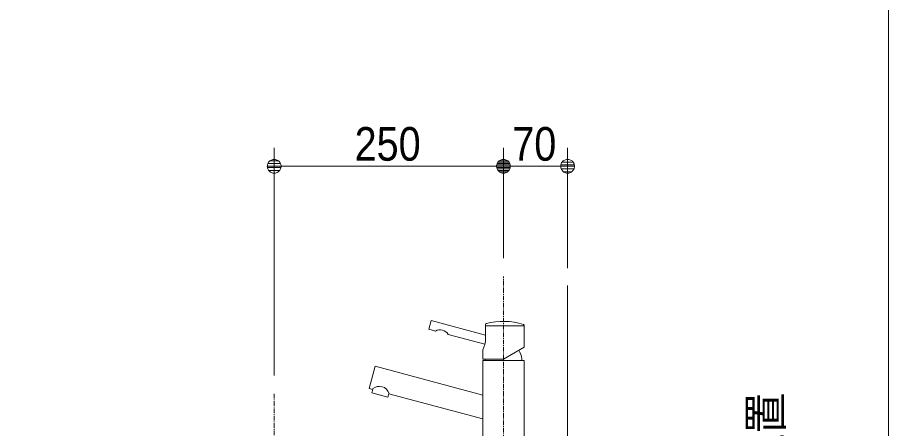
# Model space of a CAD drawing. Units: millimetres, scale not verified. Extents: x -6062 to 6062, y -3045 to 3045.
# Drawn here: x -1318 to -368, y -1226 to -778 of the extents above; entities that cross this region are included whole.
import ezdxf
from ezdxf.enums import TextEntityAlignment as Align

# ---------------------------------------------------------------- set-up
doc = ezdxf.new("R2010")
doc.units = ezdxf.units.MM
doc.header["$LTSCALE"] = 20
doc.linetypes.add('CHAIN1', pattern=[8, 5, -1, 1, -1])
doc.linetypes.add('DASHED1', pattern=[1.8, 1.2, -0.6])
for name, color, linetype, lineweight in [('0-0_1図面枠', 7, 'Continuous', 9), ('0-1_5ボウル・キャビネット', 7, 'DASHED1', 9), ('0-2_2寸法-1', 7, 'Continuous', 9), ('0-3_0', 7, 'Continuous', 9), ('0-4_2寸法-2', 7, 'Continuous', 9), ('0-5_4給排水', 7, 'Continuous', 9)]:
    doc.layers.add(name, color=color, linetype=linetype, lineweight=lineweight)
doc.styles.add('ＭＳ Ｐゴシック', font='')
doc.styles.get('ＭＳ Ｐゴシック').set_extended_font_data('MS PGothic')

# ---------------------------------------------------------------- blocks, each defined once
blk = doc.blocks.new('グループ-4')
at = {"layer": '0-0_1図面枠'}
blk.add_line((28400, 41000), (28400, -48600), dxfattribs=at)
blk = doc.blocks.new('グループ-58')
at = {"layer": '0-5_4給排水', "linetype": 'CHAIN1'}
blk.add_line((15000, -23760), (15000, -33860), dxfattribs=at)
blk = doc.blocks.new('_Dot')
at = {"layer": '0-3_0'}
for p, q in [((-10, 0), (-20, 0)), ((9.78, 2), (-9.78, 2)), ((7.99, 6), (-7.99, 6)), ((9.16, -3.98), (-9.16, -3.98)), ((6, -7.98), (-6, -7.98))]:
    blk.add_line(p, q, dxfattribs=at)
for points in [[(10, 0), (9.92, 1.25), (9.69, 2.49), (9.3, 3.68), (8.76, 4.82), (8.09, 5.88), (7.29, 6.85), (6.37, 7.71), (5.36, 8.44), (4.26, 9.05), (3.09, 9.51), (1.87, 9.82), (0.63, 9.98), (-0.63, 9.98), (-1.87, 9.82), (-3.09, 9.51), (-4.26, 9.05), (-5.36, 8.44), (-6.37, 7.71), (-7.29, 6.85), (-8.09, 5.88), (-8.76, 4.82), (-9.3, 3.68), (-9.69, 2.49), (-9.92, 1.25), (-10, 0), (0, 0)], [(-10, 0), (-9.92, -1.25), (-9.69, -2.49), (-9.3, -3.68), (-8.76, -4.82), (-8.09, -5.88), (-7.29, -6.85), (-6.37, -7.71), (-5.36, -8.44), (-4.26, -9.05), (-3.09, -9.51), (-1.87, -9.82), (-0.63, -9.98), (0.63, -9.98), (1.87, -9.82), (3.09, -9.51), (4.26, -9.05), (5.36, -8.44), (6.37, -7.71), (7.29, -6.85), (8.09, -5.88), (8.76, -4.82), (9.3, -3.68), (9.69, -2.49), (9.92, -1.25), (10, 0), (0, 0)]]:
    blk.add_lwpolyline(points, close=True, dxfattribs=at)
blk = doc.blocks.new('グループ-61')
at = {"layer": '0-5_4給排水', "linetype": 'CHAIN1'}
blk.add_line((20000, -28600), (20000, -21200), dxfattribs=at)
at = {"layer": '0-5_4給排水'}
for p, q in [((19610, -22560), (19610, -22247.6)), ((20450, -22280), (19610, -22280)), ((19595.3, -22680.3), (18792.5, -22465.2)), ((19600, -23000), (19600, -23030)), ((20400, -23000), (20400, -23030))]:
    blk.add_line(p, q, dxfattribs=at)
for points in [[(18516.7, -22391.2), (18374.7, -22353.2), (18426.4, -22160), (19610, -22477.1)], [(20450, -22264.7), (20450, -22740.2), (20000, -23000), (19550, -23000), (19550, -22797.5)], [(19550, -23788.9), (17202.1, -23159.7), (17072.7, -23642.7), (17149.9, -23663.4), (17129.2, -23740.7), (17477, -23833.8), (17497.7, -23756.6), (19550, -24306.5)]]:
    blk.add_lwpolyline(points, dxfattribs=at)
blk.add_lwpolyline([(20450, -27430), (19550, -27430), (19550, -23030), (20450, -23030)], close=True, dxfattribs=at)
for centre, radius, start, end in [((19630, -22247.6), 20, 104.66559, 180), ((20000, -23661.4), 1481.4, 72.88847, 104.66559), ((18618.4, -22563.5), 200, 29.43838, 120.56162), ((20430, -22264.7), 20, 0, 72.88847), ((19110, -22560), 500, 331.64236, 0), ((20000, -23030), 401.1, 4.28915, 33.65535), ((17295.3, -23816.2), 220, 17.79717, 132.20283)]:
    blk.add_arc(centre, radius, start, end, dxfattribs=at)

msp = doc.modelspace()

# ---------------------------------------------------------------- linework, layer by layer
at = {"layer": '0-1_5ボウル・キャビネット', "linetype": 'Continuous'}
msp.add_lwpolyline([(-1317.5, -2070), (-717.5, -2070), (-717.5, -1070)], dxfattribs=at)
at = {"layer": '0-2_2寸法-1'}
for p, q in [((-1037.5, -1168), (-1037.5, -920)), ((-787.5, -1040), (-787.5, -920)), ((-787.5, -1040), (-787.5, -920)), ((-717.5, -1051), (-717.5, -920)), ((-1022.49, -940), (-802.51, -940)), ((-732.51, -940), (-772.49, -940))]:
    msp.add_line(p, q, dxfattribs=at)

# ---------------------------------------------------------------- block references
at = {"layer": '0-0_1図面枠', "xscale": 0.05, "yscale": 0.05}
msp.add_blockref('グループ-4', (-1787.5, 0), dxfattribs=at)
at = {"layer": '0-2_2寸法-1', "xscale": 0.7503418, "yscale": 0.7503418, "rotation": 180}
for p in [(-1037.5, -940), (-787.5, -940)]:
    msp.add_blockref('_Dot', p, dxfattribs=at)
at = {"layer": '0-2_2寸法-1', "xscale": 0.7503418, "yscale": 0.7503418}
for p in [(-787.5, -940), (-717.5, -940)]:
    msp.add_blockref('_Dot', p, dxfattribs=at)
at = {"layer": '0-5_4給排水', "xscale": 0.05, "yscale": 0.05}
for name in ['グループ-61', 'グループ-58']:
    msp.add_blockref(name, (-1787.5, 0), dxfattribs=at)

# ---------------------------------------------------------------- texts
at = {"layer": '0-2_2寸法-1', "style": 'ＭＳ Ｐゴシック', "width": 0.9}
for s, p in [('250', (-949.78, -944.96)), ('70', (-777.87, -944.96))]:
    msp.add_text(s, height=36.66, dxfattribs=at).set_placement(p, align=Align.BOTTOM_LEFT)
at = {"layer": '0-4_2寸法-2', "style": 'ＭＳ Ｐゴシック', "width": 0.9}
msp.add_text('Pトラップ排水位置', height=36.66, rotation=90, dxfattribs=at).set_placement((-472.48, -1575.42), align=Align.BOTTOM_LEFT)

doc.saveas('drawing.dxf')
